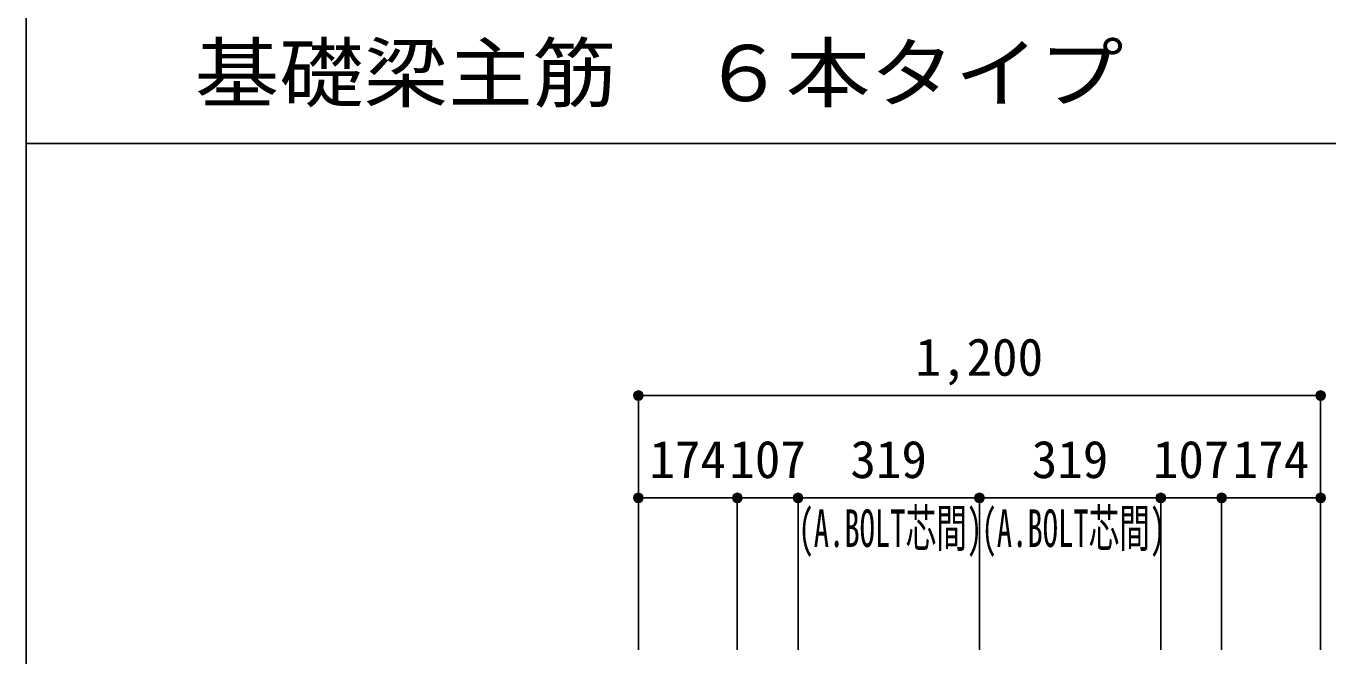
# Model space of a CAD drawing. Units: millimetres at full size, sheet at 1:30. Extents: x -5973 to 5954, y -4195 to 4201.
# Drawn here: x -5973 to -3683, y -1123 to -15 of the extents above; entities that cross this region are included whole.
import ezdxf
from ezdxf.enums import TextEntityAlignment as Align

# ---------------------------------------------------------------- set-up
doc = ezdxf.new("R2010")
doc.units = ezdxf.units.MM
doc.header["$LTSCALE"] = 30
doc.header["$PDMODE"] = 32
doc.header["$PDSIZE"] = 15
for name, color, linetype in [('0-7_文字', 4, 'Continuous'), ('0-D_寸法', 4, 'Continuous'), ('6-7_文字', 7, 'Continuous'), ('F-0_枠', 6, 'Continuous')]:
    doc.layers.add(name, color=color, linetype=linetype)
doc.styles.add('ＭＳ ゴシック', font='')
doc.styles.get('ＭＳ ゴシック').set_extended_font_data('MS Gothic')

msp = doc.modelspace()

# ---------------------------------------------------------------- linework, layer by layer
at = {"layer": '0-D_寸法'}
for p, q in [((-4895.8, -665.12), (-4895.8, -845.12)), ((-4895.8, -665.12), (-3695.8, -665.12)), ((-4895.8, -665.12), (-3695.8, -665.12)), ((-3695.8, -665.12), (-3695.8, -1112.16)), ((-4895.8, -845.12), (-4895.8, -1112.16)), ((-4721.8, -845.12), (-4895.8, -845.12)), ((-4721.8, -845.12), (-4721.8, -1112.16)), ((-4721.8, -845.12), (-4614.8, -845.12)), ((-4614.8, -845.12), (-4614.8, -1112.16)), ((-4614.8, -845.12), (-4295.8, -845.12)), ((-4295.8, -845.12), (-4295.8, -1112.16)), ((-3976.8, -845.12), (-4295.8, -845.12)), ((-3869.8, -845.12), (-3976.8, -845.12)), ((-3976.8, -845.12), (-3976.8, -1112.16)), ((-3869.8, -845.12), (-3869.8, -1112.16)), ((-3869.8, -845.12), (-3695.8, -845.12)), ((-3695.8, -845.12), (-3695.8, -1112.16))]:
    msp.add_line(p, q, dxfattribs=at)
for centre, radius in [((-4895.8, -665.12), 8), ((-4895.8, -665.12), 7.2), ((-4895.8, -665.12), 6.4), ((-4895.8, -665.12), 5.6), ((-4895.8, -665.12), 4.8), ((-4895.8, -665.12), 4), ((-4895.8, -665.12), 3.2), ((-4895.8, -665.12), 2.4), ((-4895.8, -665.12), 1.6), ((-3695.8, -665.12), 8), ((-3695.8, -665.12), 7.2), ((-3695.8, -665.12), 6.4), ((-3695.8, -665.12), 5.6), ((-3695.8, -665.12), 4.8), ((-3695.8, -665.12), 4), ((-3695.8, -665.12), 3.2), ((-3695.8, -665.12), 2.4), ((-3695.8, -665.12), 1.6), ((-4895.8, -665.12), 0.8), ((-3695.8, -665.12), 0.8), ((-4895.8, -845.12), 8), ((-4895.8, -845.12), 7.2), ((-4895.8, -845.12), 6.4), ((-4895.8, -845.12), 5.6), ((-4895.8, -845.12), 4.8), ((-4895.8, -845.12), 4), ((-4895.8, -845.12), 3.2), ((-4895.8, -845.12), 2.4), ((-4895.8, -845.12), 1.6), ((-4895.8, -845.12), 0.8), ((-4721.8, -845.12), 8), ((-4721.8, -845.12), 7.2), ((-4721.8, -845.12), 6.4), ((-4721.8, -845.12), 5.6), ((-4721.8, -845.12), 4.8), ((-4721.8, -845.12), 4), ((-4721.8, -845.12), 3.2), ((-4721.8, -845.12), 2.4), ((-4721.8, -845.12), 1.6), ((-4721.8, -845.12), 0.8), ((-4614.8, -845.12), 8), ((-4614.8, -845.12), 7.2), ((-4614.8, -845.12), 6.4), ((-4614.8, -845.12), 5.6), ((-4614.8, -845.12), 4.8), ((-4614.8, -845.12), 4), ((-4614.8, -845.12), 3.2), ((-4614.8, -845.12), 2.4), ((-4614.8, -845.12), 1.6), ((-4614.8, -845.12), 0.8), ((-4295.8, -845.12), 8), ((-4295.8, -845.12), 7.2), ((-4295.8, -845.12), 6.4), ((-4295.8, -845.12), 5.6), ((-4295.8, -845.12), 4.8), ((-4295.8, -845.12), 4), ((-4295.8, -845.12), 3.2), ((-4295.8, -845.12), 2.4), ((-4295.8, -845.12), 1.6), ((-4295.8, -845.12), 0.8), ((-3976.8, -845.12), 8), ((-3976.8, -845.12), 7.2), ((-3976.8, -845.12), 6.4), ((-3976.8, -845.12), 5.6), ((-3976.8, -845.12), 4.8), ((-3976.8, -845.12), 4), ((-3976.8, -845.12), 3.2), ((-3976.8, -845.12), 2.4), ((-3976.8, -845.12), 1.6), ((-3976.8, -845.12), 0.8), ((-3869.8, -845.12), 8), ((-3869.8, -845.12), 7.2), ((-3869.8, -845.12), 6.4), ((-3869.8, -845.12), 5.6), ((-3869.8, -845.12), 4.8), ((-3869.8, -845.12), 4), ((-3869.8, -845.12), 3.2), ((-3869.8, -845.12), 2.4), ((-3869.8, -845.12), 1.6), ((-3869.8, -845.12), 0.8), ((-3695.8, -845.12), 8), ((-3695.8, -845.12), 7.2), ((-3695.8, -845.12), 6.4), ((-3695.8, -845.12), 5.6), ((-3695.8, -845.12), 4.8), ((-3695.8, -845.12), 4), ((-3695.8, -845.12), 3.2), ((-3695.8, -845.12), 2.4), ((-3695.8, -845.12), 1.6), ((-3695.8, -845.12), 0.8)]:
    msp.add_circle(centre, radius, dxfattribs=at)
at = {"layer": '0-D_寸法', "color": 7}
for p in [(-4895.8, -665.12), (-4895.8, -665.12), (-3695.8, -665.12), (-4895.8, -845.12), (-4721.8, -845.12), (-4614.8, -845.12), (-4295.8, -845.12), (-3976.8, -845.12), (-3869.8, -845.12), (-3695.8, -845.12)]:
    msp.add_point(p, dxfattribs=at)
at = {"layer": 'F-0_枠'}
msp.add_line((-5972.88, 4201.15), (-5972.88, -4195.24), dxfattribs=at)
at = {"layer": 'F-0_枠', "color": 2}
msp.add_line((-5972.88, -222.05), (3723.6, -222.05), dxfattribs=at)

# ---------------------------------------------------------------- texts
at = {"layer": '0-7_文字', "style": 'ＭＳ ゴシック', "width": 0.6}
for p in [(-4614.3, -951.22), (-4292.3, -951.22)]:
    msp.add_text('(A.BOLT芯間)', height=65.98, dxfattribs=at).set_placement(p, align=Align.BOTTOM_LEFT)
at = {"layer": '0-D_寸法', "style": 'ＭＳ ゴシック'}
for s, p in [('1,200', (-4408.3, -650.12)), ('174', (-4876.3, -830.12)), ('107', (-4735.8, -830.12)), ('319', (-4522.8, -830.12)), ('319', (-4203.8, -830.12)), ('107', (-3990.8, -830.12)), ('174', (-3850.3, -830.12))]:
    msp.add_text(s, height=65.98, dxfattribs=at).set_placement(p, align=Align.BOTTOM_LEFT)
at = {"layer": '6-7_文字', "color": 2, "style": 'ＭＳ ゴシック', "width": 1.1}
msp.add_text('\u3000\u3000基礎梁主筋\u3000６本タイプ', height=98.97, dxfattribs=at).set_placement((-5972.88, -177.05), align=Align.BOTTOM_LEFT)

doc.saveas('drawing.dxf')
